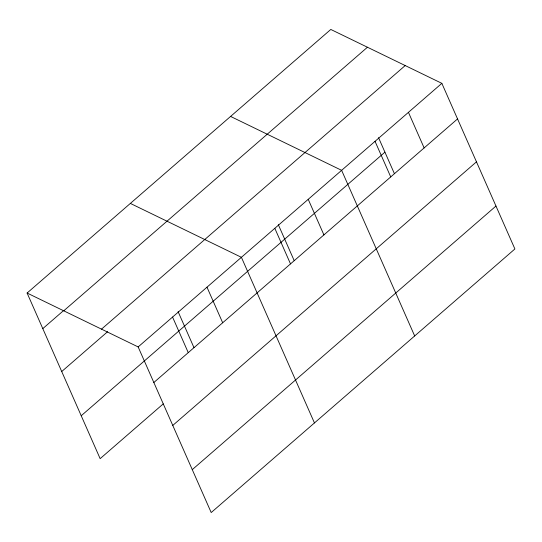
<?xml version="1.0" encoding="UTF-8"?>
<svg xmlns="http://www.w3.org/2000/svg" width="542" height="542" viewBox="0 0 542 542"><rect width="100%" height="100%" fill="white"/><g stroke="black" fill="none" stroke-linecap="round" stroke-linejoin="round"><path stroke-width="0.81" d="M27.1 293.032L330.803 29.451L441.852 83.346L514.9 248.968L211.197 512.549L138.149 346.927L27.1 293.032L100.148 458.654L163.25 403.885M42.791 328.615L63.827 310.356M63.746 310.817L367.449 47.235M101.503 329.143L405.206 65.562M61.72 371.527L107.614 331.697M138.149 346.927L441.852 83.346M81.219 415.741L384.928 152.16M153.84 382.51L457.543 118.928M172.769 425.423L476.472 161.841M192.268 469.636L495.971 206.055M230.58 116.428L341.629 170.33L414.677 335.952M130.358 203.413L241.407 257.315L314.455 422.936M408.444 112.343L424.135 147.925M378.54 137.675L394.393 173.616M375.037 141.333L390.728 176.916M308.222 199.32L323.913 234.91M278.317 224.659L294.171 260.594M274.814 228.317L290.505 263.9M206.983 287.185L222.681 322.768M178.094 311.636L193.948 347.578M172.566 317.056L188.257 352.639"/></g></svg>
